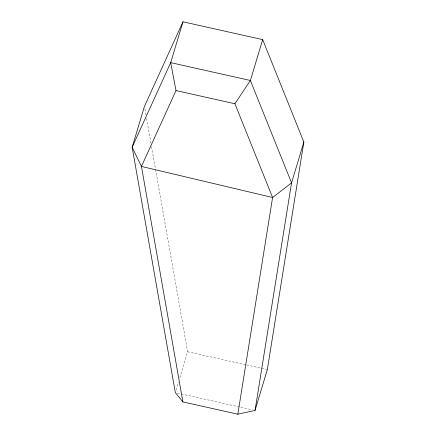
<?xml version="1.0" encoding="UTF-8"?>
<svg xmlns="http://www.w3.org/2000/svg" width="436" height="436" viewBox="0 0 436 436"><rect width="100%" height="100%" fill="white"/><g stroke="black" fill="none" stroke-linecap="round" stroke-linejoin="round"><path stroke-width="0.33" stroke-dasharray="2.18 1.64" d="M176.117 390.013L178.46 382.236M179.828 377.696L187.633 351.765L155.543 169.408M187.633 351.765L246.078 364.845M246.738 364.992L267.328 369.597M177.327 393.054L180.651 393.795M181.316 393.942L252.373 409.845M144.926 109.065L145.989 115.099M146.578 118.45L150.943 143.259M151.532 146.61L155.423 168.737"/><path stroke-width="0.65" d="M237.827 414.2L272.598 197.508L234.911 103.746L176.008 90.568L170.689 62.642L182.984 21.8L262.679 39.632L303.843 142.049L267.328 369.597L255.033 410.44L237.827 414.2L182.886 401.905L175.337 392.607L132.157 147.226L144.452 106.384L182.984 21.8M255.033 410.44L291.548 182.886L303.843 142.049M262.679 39.632L250.384 80.475L234.911 103.746M176.008 90.568L141.449 166.438L182.886 401.905M170.689 62.642L132.157 147.226L141.449 166.438L272.598 197.508L291.548 182.886L250.384 80.475L170.689 62.642"/></g></svg>
